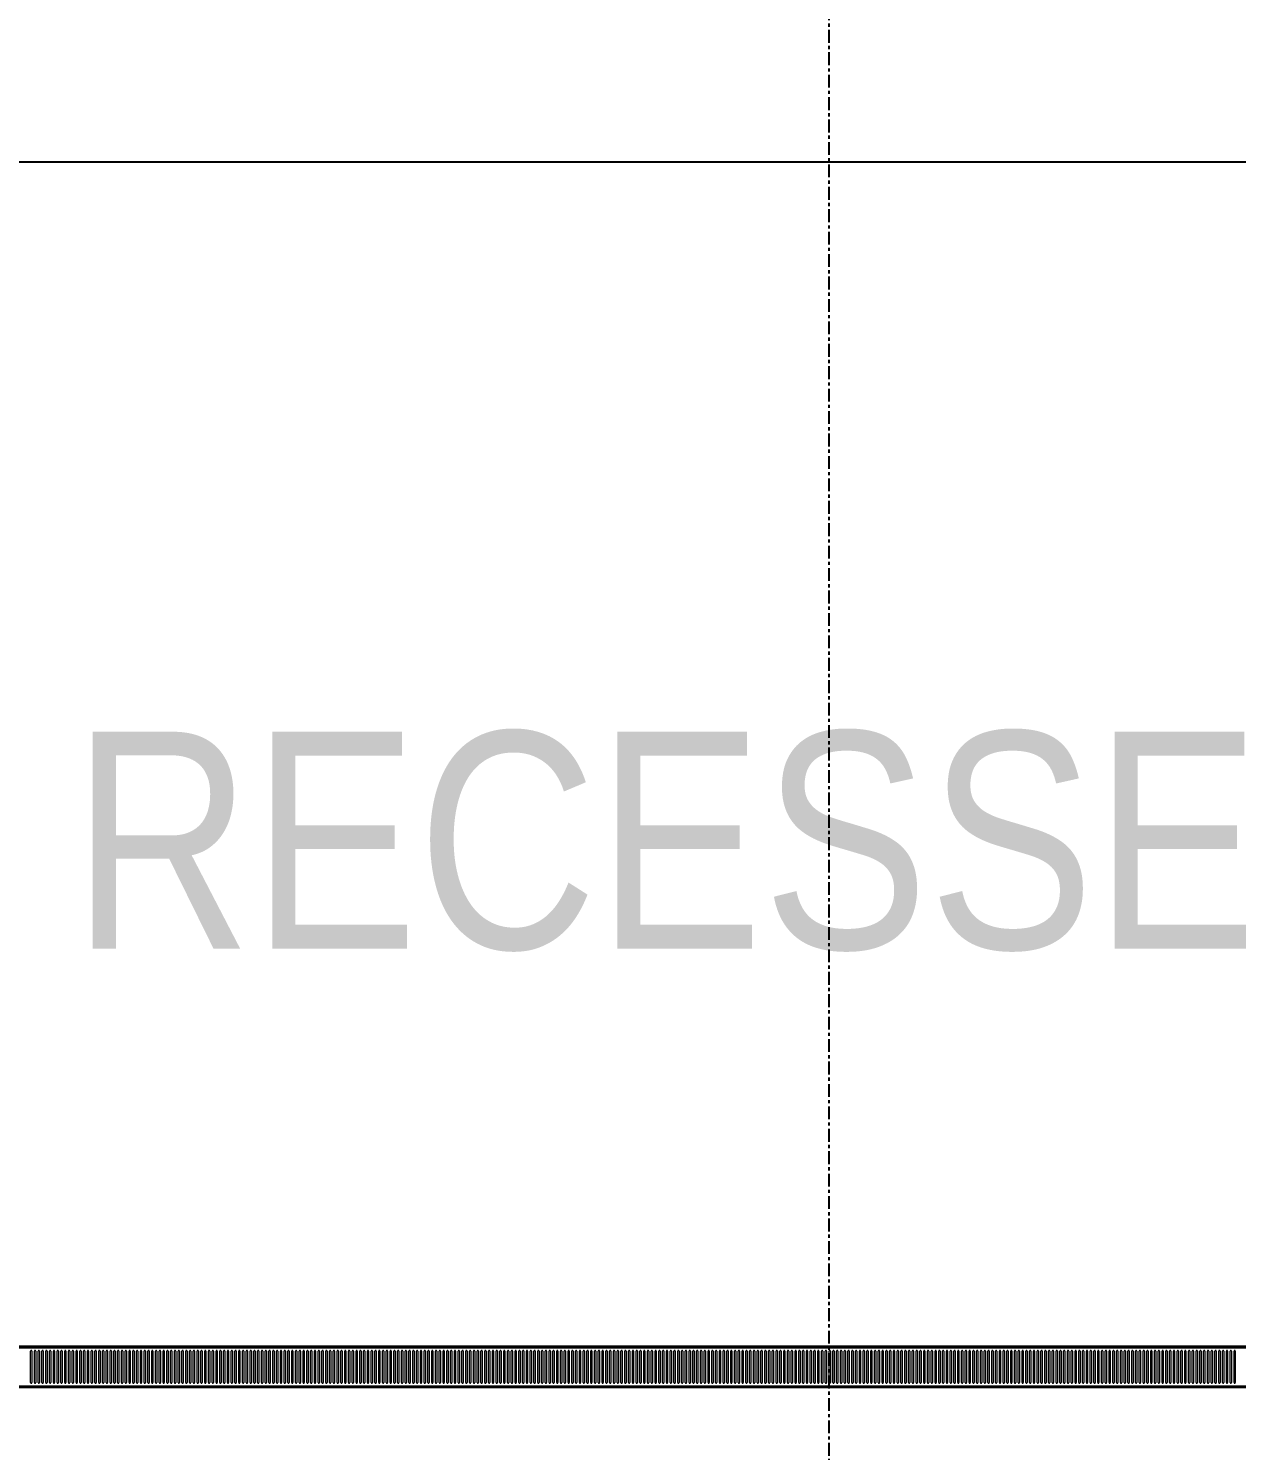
# Model space of a CAD drawing. Header units: millimetres. Extents: x -677815 to 406757, y -145898 to 39000.
# Drawn here: x 14600 to 24179, y 4283 to 15557 of the extents above; entities that cross this region are included whole.
import ezdxf

# ---------------------------------------------------------------- set-up
doc = ezdxf.new("R2010")
doc.units = ezdxf.units.MM
doc.header["$LTSCALE"] = 8
doc.linetypes.add('Xref building Toll$0$Grid Line', pattern=[22.225, 12.7, -3.175, 3.175, -3.175])
for name, color, linetype, lineweight in [('Xref building Toll$0$A-FLOR', 8, 'Continuous', 25), ('Xref building Toll$0$A-GENM', 8, 'Continuous', 9), ('Xref building Toll$0$G-ANNO-TEXT', 8, 'Continuous', 35)]:
    doc.layers.add(name, color=color, linetype=linetype, lineweight=lineweight)
doc.layers.add('Xref building Toll$0$S-GRID', color=8, linetype='Continuous')
doc.styles.add('Xref building Toll$0$Arial Narrow', font='ARIALN.TTF', dxfattribs={"height": 491.641337})

# ---------------------------------------------------------------- blocks, each defined once
blk = doc.blocks.new('Xref building Toll$0$Toll Grids')
at = {"layer": 'Xref building Toll$0$S-GRID', "linetype": 'Xref building Toll$0$Grid Line'}
blk.add_line((20948, -125373.3), (20948, 36031.5), dxfattribs=at)
blk = doc.blocks.new('Xref building Toll$0$Trench_Drain_5744 - 300mm Wide-1264381-MASTER GROUND FLOOR')
at = {"layer": 'Xref building Toll$0$A-GENM'}
for p, q in [((-26929, 163), (26929, 163)), ((-26929, 150), (26929, 150)), ((-12487, -125), (-12487, 125)), ((-12477, 125), (-12477, -125)), ((-12457, -125), (-12457, 125)), ((-12447, 125), (-12447, -125)), ((-12427, -125), (-12427, 125)), ((-12417, 125), (-12417, -125)), ((-12397, -125), (-12397, 125)), ((-12387, 125), (-12387, -125)), ((-12367, -125), (-12367, 125)), ((-12357, 125), (-12357, -125)), ((-12337, -125), (-12337, 125)), ((-12327, 125), (-12327, -125)), ((-12307, -125), (-12307, 125)), ((-12297, 125), (-12297, -125)), ((-12277, -125), (-12277, 125)), ((-12267, 125), (-12267, -125)), ((-12247, -125), (-12247, 125)), ((-12237, 125), (-12237, -125)), ((-12217, -125), (-12217, 125)), ((-12207, 125), (-12207, -125)), ((-12187, -125), (-12187, 125)), ((-12177, 125), (-12177, -125)), ((-12157, -125), (-12157, 125)), ((-12147, 125), (-12147, -125)), ((-12127, -125), (-12127, 125)), ((-12117, 125), (-12117, -125)), ((-12097, -125), (-12097, 125)), ((-12087, 125), (-12087, -125)), ((-12067, -125), (-12067, 125)), ((-12057, 125), (-12057, -125)), ((-12037, -125), (-12037, 125)), ((-12027, 125), (-12027, -125)), ((-12007, -125), (-12007, 125)), ((-11997, 125), (-11997, -125)), ((-11977, -125), (-11977, 125)), ((-11967, 125), (-11967, -125)), ((-11947, -125), (-11947, 125)), ((-11937, 125), (-11937, -125)), ((-11917, -125), (-11917, 125)), ((-11907, 125), (-11907, -125)), ((-11887, -125), (-11887, 125)), ((-11877, 125), (-11877, -125)), ((-11857, -125), (-11857, 125)), ((-11847, 125), (-11847, -125)), ((-11827, -125), (-11827, 125)), ((-11817, 125), (-11817, -125)), ((-11797, -125), (-11797, 125)), ((-11787, 125), (-11787, -125)), ((-11767, -125), (-11767, 125)), ((-11757, 125), (-11757, -125)), ((-11737, -125), (-11737, 125)), ((-11727, 125), (-11727, -125)), ((-11707, -125), (-11707, 125)), ((-11697, 125), (-11697, -125)), ((-11677, -125), (-11677, 125)), ((-11667, 125), (-11667, -125)), ((-11647, -125), (-11647, 125)), ((-11637, 125), (-11637, -125)), ((-11617, -125), (-11617, 125)), ((-11607, 125), (-11607, -125)), ((-11587, -125), (-11587, 125)), ((-11577, 125), (-11577, -125)), ((-11557, -125), (-11557, 125)), ((-11547, 125), (-11547, -125)), ((-11527, -125), (-11527, 125)), ((-11517, 125), (-11517, -125)), ((-11497, -125), (-11497, 125)), ((-11487, 125), (-11487, -125)), ((-11467, -125), (-11467, 125)), ((-11457, 125), (-11457, -125)), ((-11437, -125), (-11437, 125)), ((-11427, 125), (-11427, -125)), ((-11407, -125), (-11407, 125)), ((-11397, 125), (-11397, -125)), ((-11377, -125), (-11377, 125)), ((-11367, 125), (-11367, -125)), ((-11347, -125), (-11347, 125)), ((-11337, 125), (-11337, -125)), ((-11317, -125), (-11317, 125)), ((-11307, 125), (-11307, -125)), ((-11287, -125), (-11287, 125)), ((-11277, 125), (-11277, -125)), ((-11257, -125), (-11257, 125)), ((-11247, 125), (-11247, -125)), ((-11227, -125), (-11227, 125)), ((-11217, 125), (-11217, -125)), ((-11197, -125), (-11197, 125)), ((-11187, 125), (-11187, -125)), ((-11167, -125), (-11167, 125)), ((-11157, 125), (-11157, -125)), ((-11137, -125), (-11137, 125)), ((-11127, 125), (-11127, -125)), ((-11107, -125), (-11107, 125)), ((-11097, 125), (-11097, -125)), ((-11077, -125), (-11077, 125)), ((-11067, 125), (-11067, -125)), ((-11047, -125), (-11047, 125)), ((-11037, 125), (-11037, -125)), ((-11017, -125), (-11017, 125)), ((-11007, 125), (-11007, -125)), ((-10987, -125), (-10987, 125)), ((-10977, 125), (-10977, -125)), ((-10957, -125), (-10957, 125)), ((-10947, 125), (-10947, -125)), ((-10927, -125), (-10927, 125)), ((-10917, 125), (-10917, -125)), ((-10897, -125), (-10897, 125)), ((-10887, 125), (-10887, -125)), ((-10867, -125), (-10867, 125)), ((-10857, 125), (-10857, -125)), ((-10837, -125), (-10837, 125)), ((-10827, 125), (-10827, -125)), ((-10807, -125), (-10807, 125)), ((-10797, 125), (-10797, -125)), ((-10777, -125), (-10777, 125)), ((-10767, 125), (-10767, -125)), ((-10747, -125), (-10747, 125)), ((-10737, 125), (-10737, -125)), ((-10717, -125), (-10717, 125)), ((-10707, 125), (-10707, -125)), ((-10687, -125), (-10687, 125)), ((-10677, 125), (-10677, -125)), ((-10657, -125), (-10657, 125)), ((-10647, 125), (-10647, -125)), ((-10627, -125), (-10627, 125)), ((-10617, 125), (-10617, -125)), ((-10597, -125), (-10597, 125)), ((-10587, 125), (-10587, -125)), ((-10567, -125), (-10567, 125)), ((-10557, 125), (-10557, -125)), ((-10537, -125), (-10537, 125)), ((-10527, 125), (-10527, -125)), ((-10507, -125), (-10507, 125)), ((-10497, 125), (-10497, -125)), ((-10477, -125), (-10477, 125)), ((-10467, 125), (-10467, -125)), ((-10447, -125), (-10447, 125)), ((-10437, 125), (-10437, -125)), ((-10417, -125), (-10417, 125)), ((-10407, 125), (-10407, -125)), ((-10387, -125), (-10387, 125)), ((-10377, 125), (-10377, -125)), ((-10357, -125), (-10357, 125)), ((-10347, 125), (-10347, -125)), ((-10327, -125), (-10327, 125)), ((-10317, 125), (-10317, -125)), ((-10297, -125), (-10297, 125)), ((-10287, 125), (-10287, -125)), ((-10267, -125), (-10267, 125)), ((-10257, 125), (-10257, -125)), ((-10237, -125), (-10237, 125)), ((-10227, 125), (-10227, -125)), ((-10207, -125), (-10207, 125)), ((-10197, 125), (-10197, -125)), ((-10177, -125), (-10177, 125)), ((-10167, 125), (-10167, -125)), ((-10147, -125), (-10147, 125)), ((-10137, 125), (-10137, -125)), ((-10117, -125), (-10117, 125)), ((-10107, 125), (-10107, -125)), ((-10087, -125), (-10087, 125)), ((-10077, 125), (-10077, -125)), ((-10057, -125), (-10057, 125)), ((-10047, 125), (-10047, -125)), ((-10027, -125), (-10027, 125)), ((-10017, 125), (-10017, -125)), ((-9997, -125), (-9997, 125)), ((-9987, 125), (-9987, -125)), ((-9967, -125), (-9967, 125)), ((-9957, 125), (-9957, -125)), ((-9937, -125), (-9937, 125)), ((-9927, 125), (-9927, -125)), ((-9907, -125), (-9907, 125)), ((-9897, 125), (-9897, -125)), ((-9877, -125), (-9877, 125)), ((-9867, 125), (-9867, -125)), ((-9847, -125), (-9847, 125)), ((-9837, 125), (-9837, -125)), ((-9817, -125), (-9817, 125)), ((-9807, 125), (-9807, -125)), ((-9787, -125), (-9787, 125)), ((-9777, 125), (-9777, -125)), ((-9757, -125), (-9757, 125)), ((-9747, 125), (-9747, -125)), ((-9727, -125), (-9727, 125)), ((-9717, 125), (-9717, -125)), ((-9697, -125), (-9697, 125)), ((-9687, 125), (-9687, -125)), ((-9667, -125), (-9667, 125)), ((-9657, 125), (-9657, -125)), ((-9637, -125), (-9637, 125)), ((-9627, 125), (-9627, -125)), ((-9607, -125), (-9607, 125)), ((-9597, 125), (-9597, -125)), ((-9577, -125), (-9577, 125)), ((-9567, 125), (-9567, -125)), ((-9547, -125), (-9547, 125)), ((-9537, 125), (-9537, -125)), ((-9517, -125), (-9517, 125)), ((-9507, 125), (-9507, -125)), ((-9487, -125), (-9487, 125)), ((-9477, 125), (-9477, -125)), ((-9457, -125), (-9457, 125)), ((-9447, 125), (-9447, -125)), ((-9427, -125), (-9427, 125)), ((-9417, 125), (-9417, -125)), ((-9397, -125), (-9397, 125)), ((-9387, 125), (-9387, -125)), ((-9367, -125), (-9367, 125)), ((-9357, 125), (-9357, -125)), ((-9337, -125), (-9337, 125)), ((-9327, 125), (-9327, -125)), ((-9307, -125), (-9307, 125)), ((-9297, 125), (-9297, -125)), ((-9277, -125), (-9277, 125)), ((-9267, 125), (-9267, -125)), ((-9247, -125), (-9247, 125)), ((-9237, 125), (-9237, -125)), ((-9217, -125), (-9217, 125)), ((-9207, 125), (-9207, -125)), ((-9187, -125), (-9187, 125)), ((-9177, 125), (-9177, -125)), ((-9157, -125), (-9157, 125)), ((-9147, 125), (-9147, -125)), ((-9127, -125), (-9127, 125)), ((-9117, 125), (-9117, -125)), ((-9097, -125), (-9097, 125)), ((-9087, 125), (-9087, -125)), ((-9067, -125), (-9067, 125)), ((-9057, 125), (-9057, -125)), ((-9037, -125), (-9037, 125)), ((-9027, 125), (-9027, -125)), ((-9007, -125), (-9007, 125)), ((-8997, 125), (-8997, -125)), ((-8976, -125), (-8976, 125)), ((-8966, 125), (-8966, -125)), ((-8946, -125), (-8946, 125)), ((-8936, 125), (-8936, -125)), ((-8916, -125), (-8916, 125)), ((-8906, 125), (-8906, -125)), ((-8886, -125), (-8886, 125)), ((-8876, 125), (-8876, -125)), ((-8856, -125), (-8856, 125)), ((-8846, 125), (-8846, -125)), ((-8826, -125), (-8826, 125)), ((-8816, 125), (-8816, -125)), ((-8796, -125), (-8796, 125)), ((-8786, 125), (-8786, -125)), ((-8766, -125), (-8766, 125)), ((-8756, 125), (-8756, -125)), ((-8736, -125), (-8736, 125)), ((-8726, 125), (-8726, -125)), ((-8706, -125), (-8706, 125)), ((-8696, 125), (-8696, -125)), ((-8676, -125), (-8676, 125)), ((-8666, 125), (-8666, -125)), ((-8646, -125), (-8646, 125)), ((-8636, 125), (-8636, -125)), ((-8616, -125), (-8616, 125)), ((-8606, 125), (-8606, -125)), ((-8586, -125), (-8586, 125)), ((-8576, 125), (-8576, -125)), ((-8556, -125), (-8556, 125)), ((-8546, 125), (-8546, -125)), ((-8526, -125), (-8526, 125)), ((-8516, 125), (-8516, -125)), ((-8496, -125), (-8496, 125)), ((-8486, 125), (-8486, -125)), ((-8466, -125), (-8466, 125)), ((-8456, 125), (-8456, -125)), ((-8436, -125), (-8436, 125)), ((-8426, 125), (-8426, -125)), ((-8406, -125), (-8406, 125)), ((-8396, 125), (-8396, -125)), ((-8376, -125), (-8376, 125)), ((-8366, 125), (-8366, -125)), ((-8346, -125), (-8346, 125)), ((-8336, 125), (-8336, -125)), ((-8316, -125), (-8316, 125)), ((-8306, 125), (-8306, -125)), ((-8286, -125), (-8286, 125)), ((-8276, 125), (-8276, -125)), ((-8256, -125), (-8256, 125)), ((-8246, 125), (-8246, -125)), ((-8226, -125), (-8226, 125)), ((-8216, 125), (-8216, -125)), ((-8196, -125), (-8196, 125)), ((-8186, 125), (-8186, -125)), ((-8166, -125), (-8166, 125)), ((-8156, 125), (-8156, -125)), ((-8136, -125), (-8136, 125)), ((-8126, 125), (-8126, -125)), ((-8106, -125), (-8106, 125)), ((-8096, 125), (-8096, -125)), ((-8076, -125), (-8076, 125)), ((-8066, 125), (-8066, -125)), ((-8046, -125), (-8046, 125)), ((-8036, 125), (-8036, -125)), ((-8016, -125), (-8016, 125)), ((-8006, 125), (-8006, -125)), ((-7986, -125), (-7986, 125)), ((-7976, 125), (-7976, -125)), ((-7956, -125), (-7956, 125)), ((-7946, 125), (-7946, -125)), ((-7926, -125), (-7926, 125)), ((-7916, 125), (-7916, -125)), ((-7896, -125), (-7896, 125)), ((-7886, 125), (-7886, -125)), ((-7866, -125), (-7866, 125)), ((-7856, 125), (-7856, -125)), ((-7836, -125), (-7836, 125)), ((-7826, 125), (-7826, -125)), ((-7806, -125), (-7806, 125)), ((-7796, 125), (-7796, -125)), ((-7776, -125), (-7776, 125)), ((-7766, 125), (-7766, -125)), ((-7746, -125), (-7746, 125)), ((-7736, 125), (-7736, -125)), ((-7716, -125), (-7716, 125)), ((-7706, 125), (-7706, -125)), ((-7686, -125), (-7686, 125)), ((-7676, 125), (-7676, -125)), ((-7656, -125), (-7656, 125)), ((-7646, 125), (-7646, -125)), ((-7626, -125), (-7626, 125)), ((-7616, 125), (-7616, -125)), ((-7596, -125), (-7596, 125)), ((-7586, 125), (-7586, -125)), ((-7566, -125), (-7566, 125)), ((-7556, 125), (-7556, -125)), ((-7536, -125), (-7536, 125)), ((-7526, 125), (-7526, -125)), ((-7506, -125), (-7506, 125)), ((-7496, 125), (-7496, -125)), ((-7476, -125), (-7476, 125)), ((-7466, 125), (-7466, -125)), ((-7446, -125), (-7446, 125)), ((-7436, 125), (-7436, -125)), ((-7416, -125), (-7416, 125)), ((-7406, 125), (-7406, -125)), ((-7386, -125), (-7386, 125)), ((-7376, 125), (-7376, -125)), ((-7356, -125), (-7356, 125)), ((-7346, 125), (-7346, -125)), ((-7326, -125), (-7326, 125)), ((-7316, 125), (-7316, -125)), ((-7296, -125), (-7296, 125)), ((-7286, 125), (-7286, -125)), ((-7266, -125), (-7266, 125)), ((-7256, 125), (-7256, -125)), ((-7236, -125), (-7236, 125)), ((-7226, 125), (-7226, -125)), ((-7206, -125), (-7206, 125)), ((-7196, 125), (-7196, -125)), ((-7176, -125), (-7176, 125)), ((-7166, 125), (-7166, -125)), ((-7146, -125), (-7146, 125)), ((-7136, 125), (-7136, -125)), ((-7116, -125), (-7116, 125)), ((-7106, 125), (-7106, -125)), ((-7086, -125), (-7086, 125)), ((-7076, 125), (-7076, -125)), ((-7056, -125), (-7056, 125)), ((-7046, 125), (-7046, -125)), ((-7026, -125), (-7026, 125)), ((-7016, 125), (-7016, -125)), ((-6996, -125), (-6996, 125)), ((-6986, 125), (-6986, -125)), ((-6966, -125), (-6966, 125)), ((-6956, 125), (-6956, -125)), ((-6936, -125), (-6936, 125)), ((-6926, 125), (-6926, -125)), ((-6906, -125), (-6906, 125)), ((-6896, 125), (-6896, -125)), ((-6876, -125), (-6876, 125)), ((-6866, 125), (-6866, -125)), ((-6846, -125), (-6846, 125)), ((-6836, 125), (-6836, -125)), ((-6816, -125), (-6816, 125)), ((-6806, 125), (-6806, -125)), ((-6786, -125), (-6786, 125)), ((-6776, 125), (-6776, -125)), ((-6756, -125), (-6756, 125)), ((-6746, 125), (-6746, -125)), ((-6726, -125), (-6726, 125)), ((-6716, 125), (-6716, -125)), ((-6696, -125), (-6696, 125)), ((-6686, 125), (-6686, -125)), ((-6666, -125), (-6666, 125)), ((-6656, 125), (-6656, -125)), ((-6636, -125), (-6636, 125)), ((-6626, 125), (-6626, -125)), ((-6606, -125), (-6606, 125)), ((-6596, 125), (-6596, -125)), ((-6576, -125), (-6576, 125)), ((-6566, 125), (-6566, -125)), ((-6546, -125), (-6546, 125)), ((-6536, 125), (-6536, -125)), ((-6516, -125), (-6516, 125)), ((-6506, 125), (-6506, -125)), ((-6486, -125), (-6486, 125)), ((-6476, 125), (-6476, -125)), ((-6456, -125), (-6456, 125)), ((-6446, 125), (-6446, -125)), ((-6426, -125), (-6426, 125)), ((-6416, 125), (-6416, -125)), ((-6396, -125), (-6396, 125)), ((-6386, 125), (-6386, -125)), ((-6366, -125), (-6366, 125)), ((-6356, 125), (-6356, -125)), ((-6336, -125), (-6336, 125)), ((-6326, 125), (-6326, -125)), ((-6306, -125), (-6306, 125)), ((-6296, 125), (-6296, -125)), ((-6276, -125), (-6276, 125)), ((-6266, 125), (-6266, -125)), ((-6246, -125), (-6246, 125)), ((-6236, 125), (-6236, -125)), ((-6216, -125), (-6216, 125)), ((-6206, 125), (-6206, -125)), ((-6186, -125), (-6186, 125)), ((-6176, 125), (-6176, -125)), ((-6156, -125), (-6156, 125)), ((-6146, 125), (-6146, -125)), ((-6126, -125), (-6126, 125)), ((-6116, 125), (-6116, -125)), ((-6096, -125), (-6096, 125)), ((-6086, 125), (-6086, -125)), ((-6066, -125), (-6066, 125)), ((-6056, 125), (-6056, -125)), ((-6036, -125), (-6036, 125)), ((-6026, 125), (-6026, -125)), ((-6006, -125), (-6006, 125)), ((-5996, 125), (-5996, -125)), ((-5976, -125), (-5976, 125)), ((-5966, 125), (-5966, -125)), ((-5946, -125), (-5946, 125)), ((-5936, 125), (-5936, -125)), ((-5916, -125), (-5916, 125)), ((-5906, 125), (-5906, -125)), ((-5886, -125), (-5886, 125)), ((-5876, 125), (-5876, -125)), ((-5856, -125), (-5856, 125)), ((-5846, 125), (-5846, -125)), ((-5826, -125), (-5826, 125)), ((-5816, 125), (-5816, -125)), ((-5796, -125), (-5796, 125)), ((-5786, 125), (-5786, -125)), ((-5766, -125), (-5766, 125)), ((-5756, 125), (-5756, -125)), ((-5736, -125), (-5736, 125)), ((-5726, 125), (-5726, -125)), ((-5706, -125), (-5706, 125)), ((-5696, 125), (-5696, -125)), ((-5676, -125), (-5676, 125)), ((-5666, 125), (-5666, -125)), ((-5646, -125), (-5646, 125)), ((-5636, 125), (-5636, -125)), ((-5616, -125), (-5616, 125)), ((-5606, 125), (-5606, -125)), ((-5586, -125), (-5586, 125)), ((-5576, 125), (-5576, -125)), ((-5556, -125), (-5556, 125)), ((-5546, 125), (-5546, -125)), ((-5526, -125), (-5526, 125)), ((-5516, 125), (-5516, -125)), ((-5496, -125), (-5496, 125)), ((-5486, 125), (-5486, -125)), ((-5466, -125), (-5466, 125)), ((-5456, 125), (-5456, -125)), ((-5436, -125), (-5436, 125)), ((-5426, 125), (-5426, -125)), ((-5406, -125), (-5406, 125)), ((-5396, 125), (-5396, -125)), ((-5376, -125), (-5376, 125)), ((-5366, 125), (-5366, -125)), ((-5346, -125), (-5346, 125)), ((-5336, 125), (-5336, -125)), ((-5316, -125), (-5316, 125)), ((-5306, 125), (-5306, -125)), ((-5286, -125), (-5286, 125)), ((-5276, 125), (-5276, -125)), ((-5256, -125), (-5256, 125)), ((-5246, 125), (-5246, -125)), ((-5226, -125), (-5226, 125)), ((-5216, 125), (-5216, -125)), ((-5196, -125), (-5196, 125)), ((-5186, 125), (-5186, -125)), ((-5166, -125), (-5166, 125)), ((-5156, 125), (-5156, -125)), ((-5136, -125), (-5136, 125)), ((-5126, 125), (-5126, -125)), ((-5106, -125), (-5106, 125)), ((-5096, 125), (-5096, -125)), ((-5076, -125), (-5076, 125)), ((-5066, 125), (-5066, -125)), ((-5046, -125), (-5046, 125)), ((-5036, 125), (-5036, -125)), ((-5016, -125), (-5016, 125)), ((-5006, 125), (-5006, -125)), ((-4986, -125), (-4986, 125)), ((-4976, 125), (-4976, -125)), ((-4956, -125), (-4956, 125)), ((-4946, 125), (-4946, -125)), ((-4926, -125), (-4926, 125)), ((-4916, 125), (-4916, -125)), ((-4896, -125), (-4896, 125)), ((-4886, 125), (-4886, -125)), ((-4866, -125), (-4866, 125)), ((-4856, 125), (-4856, -125)), ((-4836, -125), (-4836, 125)), ((-4826, 125), (-4826, -125)), ((-4806, -125), (-4806, 125)), ((-4796, 125), (-4796, -125)), ((-4776, -125), (-4776, 125)), ((-4766, 125), (-4766, -125)), ((-4746, -125), (-4746, 125)), ((-4736, 125), (-4736, -125)), ((-4716, -125), (-4716, 125)), ((-4706, 125), (-4706, -125)), ((-4686, -125), (-4686, 125)), ((-4676, 125), (-4676, -125)), ((-4656, -125), (-4656, 125)), ((-4646, 125), (-4646, -125)), ((-4626, -125), (-4626, 125)), ((-4616, 125), (-4616, -125)), ((-4596, -125), (-4596, 125)), ((-4586, 125), (-4586, -125)), ((-4566, -125), (-4566, 125)), ((-4556, 125), (-4556, -125)), ((-4536, -125), (-4536, 125)), ((-4526, 125), (-4526, -125)), ((-4506, -125), (-4506, 125)), ((-4496, 125), (-4496, -125)), ((-4476, -125), (-4476, 125)), ((-4466, 125), (-4466, -125)), ((-4446, -125), (-4446, 125)), ((-4436, 125), (-4436, -125)), ((-4416, -125), (-4416, 125)), ((-4406, 125), (-4406, -125)), ((-4386, -125), (-4386, 125)), ((-4376, 125), (-4376, -125)), ((-4356, -125), (-4356, 125)), ((-4346, 125), (-4346, -125)), ((-4326, -125), (-4326, 125)), ((-4316, 125), (-4316, -125)), ((-4296, -125), (-4296, 125)), ((-4286, 125), (-4286, -125)), ((-4266, -125), (-4266, 125)), ((-4256, 125), (-4256, -125)), ((-4236, -125), (-4236, 125)), ((-4226, 125), (-4226, -125)), ((-4206, -125), (-4206, 125)), ((-4196, 125), (-4196, -125)), ((-4176, -125), (-4176, 125)), ((-4166, 125), (-4166, -125)), ((-4146, -125), (-4146, 125)), ((-4136, 125), (-4136, -125)), ((-4116, -125), (-4116, 125)), ((-4106, 125), (-4106, -125)), ((-4086, -125), (-4086, 125)), ((-4076, 125), (-4076, -125)), ((-4056, -125), (-4056, 125)), ((-4046, 125), (-4046, -125)), ((-4026, -125), (-4026, 125)), ((-4016, 125), (-4016, -125)), ((-3996, -125), (-3996, 125)), ((-3986, 125), (-3986, -125)), ((-3966, -125), (-3966, 125)), ((-3956, 125), (-3956, -125)), ((-3936, -125), (-3936, 125)), ((-3926, 125), (-3926, -125)), ((-3906, -125), (-3906, 125)), ((-3896, 125), (-3896, -125)), ((-3876, -125), (-3876, 125)), ((-3866, 125), (-3866, -125)), ((-3846, -125), (-3846, 125)), ((-3836, 125), (-3836, -125)), ((-3816, -125), (-3816, 125)), ((-3806, 125), (-3806, -125)), ((-3786, -125), (-3786, 125)), ((-3776, 125), (-3776, -125)), ((-3756, -125), (-3756, 125)), ((-3746, 125), (-3746, -125)), ((-3726, -125), (-3726, 125)), ((-3716, 125), (-3716, -125)), ((-3696, -125), (-3696, 125)), ((-3686, 125), (-3686, -125)), ((-3666, -125), (-3666, 125)), ((-3656, 125), (-3656, -125)), ((-3636, -125), (-3636, 125)), ((-3626, 125), (-3626, -125)), ((-3606, -125), (-3606, 125)), ((-3596, 125), (-3596, -125)), ((-3576, -125), (-3576, 125)), ((-3566, 125), (-3566, -125)), ((-3546, -125), (-3546, 125)), ((-3536, 125), (-3536, -125)), ((-3516, -125), (-3516, 125)), ((-3506, 125), (-3506, -125)), ((-3486, -125), (-3486, 125)), ((-3476, 125), (-3476, -125)), ((-3456, -125), (-3456, 125)), ((-3446, 125), (-3446, -125)), ((-3426, -125), (-3426, 125)), ((-3416, 125), (-3416, -125)), ((-3396, -125), (-3396, 125)), ((-3386, 125), (-3386, -125)), ((-3366, -125), (-3366, 125)), ((-3356, 125), (-3356, -125)), ((-3336, -125), (-3336, 125)), ((-3326, 125), (-3326, -125)), ((-3306, -125), (-3306, 125)), ((-3296, 125), (-3296, -125)), ((-3276, -125), (-3276, 125)), ((-3266, 125), (-3266, -125)), ((-3246, -125), (-3246, 125)), ((-3236, 125), (-3236, -125)), ((-3216, -125), (-3216, 125)), ((-3206, 125), (-3206, -125)), ((-3186, -125), (-3186, 125)), ((-3176, 125), (-3176, -125)), ((-3156, -125), (-3156, 125)), ((-3146, 125), (-3146, -125)), ((-3126, -125), (-3126, 125)), ((-3116, 125), (-3116, -125)), ((-3096, -125), (-3096, 125)), ((-3086, 125), (-3086, -125)), ((-3066, -125), (-3066, 125)), ((-3056, 125), (-3056, -125)), ((-3036, -125), (-3036, 125)), ((-3026, 125), (-3026, -125)), ((-3006, -125), (-3006, 125)), ((-2996, 125), (-2996, -125)), ((-2975, -125), (-2975, 125)), ((-2965, 125), (-2965, -125)), ((-2945, -125), (-2945, 125)), ((-2935, 125), (-2935, -125)), ((-26929, -150), (26929, -150)), ((-26929, -163), (26929, -163))]:
    blk.add_line(p, q, dxfattribs=at)
for centre, start, end in [((-12482, 125), 0, 180), ((-12452, 125), 0, 180), ((-12422, 125), 0, 180), ((-12392, 125), 0, 180), ((-12362, 125), 0, 180), ((-12332, 125), 0, 180), ((-12302, 125), 0, 180), ((-12272, 125), 0, 180), ((-12242, 125), 0, 180), ((-12212, 125), 0, 180), ((-12182, 125), 0, 180), ((-12152, 125), 0, 180), ((-12122, 125), 0, 180), ((-12092, 125), 0, 180), ((-12062, 125), 0, 180), ((-12032, 125), 0, 180), ((-12002, 125), 0, 180), ((-11972, 125), 0, 180), ((-11942, 125), 0, 180), ((-11912, 125), 0, 180), ((-11882, 125), 0, 180), ((-11852, 125), 0, 180), ((-11822, 125), 0, 180), ((-11792, 125), 0, 180), ((-11762, 125), 0, 180), ((-11732, 125), 0, 180), ((-11702, 125), 0, 180), ((-11672, 125), 0, 180), ((-11642, 125), 0, 180), ((-11612, 125), 0, 180), ((-11582, 125), 0, 180), ((-11552, 125), 0, 180), ((-11522, 125), 0, 180), ((-11492, 125), 0, 180), ((-11462, 125), 0, 180), ((-11432, 125), 0, 180), ((-11402, 125), 0, 180), ((-11372, 125), 0, 180), ((-11342, 125), 0, 180), ((-11312, 125), 0, 180), ((-11282, 125), 0, 180), ((-11252, 125), 0, 180), ((-11222, 125), 0, 180), ((-11192, 125), 0, 180), ((-11162, 125), 0, 180), ((-11132, 125), 0, 180), ((-11102, 125), 0, 180), ((-11072, 125), 0, 180), ((-11042, 125), 0, 180), ((-11012, 125), 0, 180), ((-10982, 125), 0, 180), ((-10952, 125), 0, 180), ((-10922, 125), 0, 180), ((-10892, 125), 0, 180), ((-10862, 125), 0, 180), ((-10832, 125), 0, 180), ((-10802, 125), 0, 180), ((-10772, 125), 0, 180), ((-10742, 125), 0, 180), ((-10712, 125), 0, 180), ((-10682, 125), 0, 180), ((-10652, 125), 0, 180), ((-10622, 125), 0, 180), ((-10592, 125), 0, 180), ((-10562, 125), 0, 180), ((-10532, 125), 0, 180), ((-10502, 125), 0, 180), ((-10472, 125), 0, 180), ((-10442, 125), 0, 180), ((-10412, 125), 0, 180), ((-10382, 125), 0, 180), ((-10352, 125), 0, 180), ((-10322, 125), 0, 180), ((-10292, 125), 0, 180), ((-10262, 125), 0, 180), ((-10232, 125), 0, 180), ((-10202, 125), 0, 180), ((-10172, 125), 0, 180), ((-10142, 125), 0, 180), ((-10112, 125), 0, 180), ((-10082, 125), 0, 180), ((-10052, 125), 0, 180), ((-10022, 125), 0, 180), ((-9992, 125), 0, 180), ((-9962, 125), 0, 180), ((-9932, 125), 0, 180), ((-9902, 125), 0, 180), ((-9872, 125), 0, 180), ((-9842, 125), 0, 180), ((-9812, 125), 0, 180), ((-9782, 125), 0, 180), ((-9752, 125), 0, 180), ((-9722, 125), 0, 180), ((-9692, 125), 360, 180), ((-9662, 125), 0, 180), ((-9632, 125), 0, 180), ((-9602, 125), 0, 180), ((-9572, 125), 0, 180), ((-9542, 125), 0, 180), ((-9512, 125), 0, 180), ((-9482, 125), 0, 180), ((-9452, 125), 0, 180), ((-9422, 125), 0, 180), ((-9392, 125), 0, 180), ((-9362, 125), 0, 180), ((-9332, 125), 360, 180), ((-9302, 125), 0, 180), ((-9272, 125), 0, 180), ((-9242, 125), 0, 180), ((-9212, 125), 0, 180), ((-9182, 125), 0, 180), ((-9152, 125), 0, 180), ((-9122, 125), 0, 180), ((-9092, 125), 0, 180), ((-9062, 125), 0, 180), ((-9032, 125), 0, 180), ((-9002, 125), 0, 180), ((-8971, 125), 0, 180), ((-8941, 125), 0, 180), ((-8911, 125), 360, 180), ((-8881, 125), 0, 180), ((-8851, 125), 0, 180), ((-8821, 125), 0, 180), ((-8791, 125), 0, 180), ((-8761, 125), 0, 180), ((-8731, 125), 0, 180), ((-8701, 125), 0, 180), ((-8671, 125), 0, 180), ((-8641, 125), 0, 180), ((-8611, 125), 0, 180), ((-8581, 125), 0, 180), ((-8551, 125), 0, 180), ((-8521, 125), 0, 180), ((-8491, 125), 0, 180), ((-8461, 125), 0, 180), ((-8431, 125), 0, 180), ((-8401, 125), 0, 180), ((-8371, 125), 0, 180), ((-8341, 125), 0, 180), ((-8311, 125), 0, 180), ((-8281, 125), 0, 180), ((-8251, 125), 0, 180), ((-8221, 125), 0, 180), ((-8191, 125), 360, 180), ((-8161, 125), 0, 180), ((-8131, 125), 0, 180), ((-8101, 125), 0, 180), ((-8071, 125), 0, 180), ((-8041, 125), 0, 180), ((-8011, 125), 0, 180), ((-7981, 125), 0, 180), ((-7951, 125), 0, 180), ((-7921, 125), 0, 180), ((-7891, 125), 0, 180), ((-7861, 125), 0, 180), ((-7831, 125), 0, 180), ((-7801, 125), 0, 180), ((-7771, 125), 0, 180), ((-7741, 125), 0, 180), ((-7711, 125), 0, 180), ((-7681, 125), 0, 180), ((-7651, 125), 0, 180), ((-7621, 125), 0, 180), ((-7591, 125), 0, 180), ((-7561, 125), 0, 180), ((-7531, 125), 0, 180), ((-7501, 125), 0, 180), ((-7471, 125), 0, 180), ((-7441, 125), 0, 180), ((-7411, 125), 0, 180), ((-7381, 125), 0, 180), ((-7351, 125), 0, 180), ((-7321, 125), 0, 180), ((-7291, 125), 0, 180), ((-7261, 125), 0, 180), ((-7231, 125), 0, 180), ((-7201, 125), 0, 180), ((-7171, 125), 0, 180), ((-7141, 125), 0, 180), ((-7111, 125), 0, 180), ((-7081, 125), 0, 180), ((-7051, 125), 0, 180), ((-7021, 125), 0, 180), ((-6991, 125), 0, 180), ((-6961, 125), 0, 180), ((-6931, 125), 0, 180), ((-6901, 125), 0, 180), ((-6871, 125), 0, 180), ((-6841, 125), 0, 180), ((-6811, 125), 0, 180), ((-6781, 125), 0, 180), ((-6751, 125), 0, 180), ((-6721, 125), 0, 180), ((-6691, 125), 0, 180), ((-6661, 125), 0, 180), ((-6631, 125), 0, 180), ((-6601, 125), 0, 180), ((-6571, 125), 0, 180), ((-6541, 125), 0, 180), ((-6511, 125), 0, 180), ((-6481, 125), 0, 180), ((-6451, 125), 0, 180), ((-6421, 125), 0, 180), ((-6391, 125), 0, 180), ((-6361, 125), 0, 180), ((-6331, 125), 0, 180), ((-6301, 125), 0, 180), ((-6271, 125), 0, 180), ((-6241, 125), 0, 180), ((-6211, 125), 0, 180), ((-6181, 125), 0, 180), ((-6151, 125), 0, 180), ((-6121, 125), 0, 180), ((-6091, 125), 0, 180), ((-6061, 125), 0, 180), ((-6031, 125), 0, 180), ((-6001, 125), 0, 180), ((-5971, 125), 360, 180), ((-5941, 125), 0, 180), ((-5911, 125), 0, 180), ((-5881, 125), 0, 180), ((-5851, 125), 0, 180), ((-5821, 125), 0, 180), ((-5791, 125), 360, 180), ((-5761, 125), 0, 180), ((-5731, 125), 0, 180), ((-5701, 125), 0, 180), ((-5671, 125), 0, 180), ((-5641, 125), 0, 180), ((-5611, 125), 360, 180), ((-5581, 125), 0, 180), ((-5551, 125), 0, 180), ((-5521, 125), 0, 180), ((-5491, 125), 0, 180), ((-5461, 125), 0, 180), ((-5431, 125), 360, 180), ((-5401, 125), 0, 180), ((-5371, 125), 0, 180), ((-5341, 125), 0, 180), ((-5311, 125), 0, 180), ((-5281, 125), 0, 180), ((-5251, 125), 360, 180), ((-5221, 125), 0, 180), ((-5191, 125), 0, 180), ((-5161, 125), 0, 180), ((-5131, 125), 0, 180), ((-5101, 125), 0, 180), ((-5071, 125), 0, 180), ((-5041, 125), 0, 180), ((-5011, 125), 0, 180), ((-4981, 125), 0, 180), ((-4951, 125), 0, 180), ((-4921, 125), 0, 180), ((-4891, 125), 0, 180), ((-4861, 125), 0, 180), ((-4831, 125), 0, 180), ((-4801, 125), 0, 180), ((-4771, 125), 0, 180), ((-4741, 125), 0, 180), ((-4711, 125), 0, 180), ((-4681, 125), 0, 180), ((-4651, 125), 360, 180), ((-4621, 125), 0, 180), ((-4591, 125), 0, 180), ((-4561, 125), 0, 180), ((-4531, 125), 0, 180), ((-4501, 125), 0, 180), ((-4471, 125), 0, 180), ((-4441, 125), 0, 180), ((-4411, 125), 0, 180), ((-4381, 125), 0, 180), ((-4351, 125), 0, 180), ((-4321, 125), 0, 180), ((-4291, 125), 0, 180), ((-4261, 125), 0, 180), ((-4231, 125), 0, 180), ((-4201, 125), 0, 180), ((-4171, 125), 0, 180), ((-4141, 125), 0, 180), ((-4111, 125), 0, 180), ((-4081, 125), 0, 180), ((-4051, 125), 0, 180), ((-4021, 125), 0, 180), ((-3991, 125), 0, 180), ((-3961, 125), 360, 180), ((-3931, 125), 360, 180), ((-3901, 125), 0, 180), ((-3871, 125), 0, 180), ((-3841, 125), 0, 180), ((-3811, 125), 0, 180), ((-3781, 125), 0, 180), ((-3751, 125), 360, 180), ((-3721, 125), 0, 180), ((-3691, 125), 0, 180), ((-3661, 125), 0, 180), ((-3631, 125), 0, 180), ((-3601, 125), 0, 180), ((-3571, 125), 360, 180), ((-3541, 125), 0, 180), ((-3511, 125), 0, 180), ((-3481, 125), 0, 180), ((-3451, 125), 0, 180), ((-3421, 125), 0, 180), ((-3391, 125), 0, 180), ((-3361, 125), 0, 180), ((-3331, 125), 0, 180), ((-3301, 125), 0, 180), ((-3271, 125), 0, 180), ((-3241, 125), 0, 180), ((-3211, 125), 0, 180), ((-3181, 125), 0, 180), ((-3151, 125), 0, 180), ((-3121, 125), 0, 180), ((-3091, 125), 0, 180), ((-3061, 125), 360, 180), ((-3031, 125), 0, 180), ((-3001, 125), 0, 180), ((-2970, 125), 0, 180), ((-2940, 125), 0, 180), ((-12482, -125), 180, 0), ((-12452, -125), 180, 0), ((-12422, -125), 180, 0), ((-12392, -125), 180, 0), ((-12362, -125), 180, 0), ((-12332, -125), 180, 0), ((-12302, -125), 180, 0), ((-12272, -125), 180, 0), ((-12242, -125), 180, 0), ((-12212, -125), 180, 0), ((-12182, -125), 180, 0), ((-12152, -125), 180, 0), ((-12122, -125), 180, 0), ((-12092, -125), 180, 0), ((-12062, -125), 180, 0), ((-12032, -125), 180, 0), ((-12002, -125), 180, 0), ((-11972, -125), 180, 0), ((-11942, -125), 180, 0), ((-11912, -125), 180, 0), ((-11882, -125), 180, 0), ((-11852, -125), 180, 0), ((-11822, -125), 180, 0), ((-11792, -125), 180, 0), ((-11762, -125), 180, 0), ((-11732, -125), 180, 0), ((-11702, -125), 180, 0), ((-11672, -125), 180, 0), ((-11642, -125), 180, 0), ((-11612, -125), 180, 0), ((-11582, -125), 180, 0), ((-11552, -125), 180, 0), ((-11522, -125), 180, 0), ((-11492, -125), 180, 0), ((-11462, -125), 180, 0), ((-11432, -125), 180, 0), ((-11402, -125), 180, 0), ((-11372, -125), 180, 0), ((-11342, -125), 180, 0), ((-11312, -125), 180, 0), ((-11282, -125), 180, 0), ((-11252, -125), 180, 0), ((-11222, -125), 180, 0), ((-11192, -125), 180, 0), ((-11162, -125), 180, 0), ((-11132, -125), 180, 0), ((-11102, -125), 180, 0), ((-11072, -125), 180, 0), ((-11042, -125), 180, 0), ((-11012, -125), 180, 0), ((-10982, -125), 180, 0), ((-10952, -125), 180, 0), ((-10922, -125), 180, 0), ((-10892, -125), 180, 0), ((-10862, -125), 180, 0), ((-10832, -125), 180, 0), ((-10802, -125), 180, 0), ((-10772, -125), 180, 0), ((-10742, -125), 180, 0), ((-10712, -125), 180, 0), ((-10682, -125), 180, 0), ((-10652, -125), 180, 0), ((-10622, -125), 180, 0), ((-10592, -125), 180, 0), ((-10562, -125), 180, 0), ((-10532, -125), 180, 0), ((-10502, -125), 180, 0), ((-10472, -125), 180, 0), ((-10442, -125), 180, 0), ((-10412, -125), 180, 0), ((-10382, -125), 180, 0), ((-10352, -125), 180, 0), ((-10322, -125), 180, 0), ((-10292, -125), 180, 0), ((-10262, -125), 180, 0), ((-10232, -125), 180, 0), ((-10202, -125), 180, 0), ((-10172, -125), 180, 0), ((-10142, -125), 180, 0), ((-10112, -125), 180, 0), ((-10082, -125), 180, 0), ((-10052, -125), 180, 0), ((-10022, -125), 180, 0), ((-9992, -125), 180, 0), ((-9962, -125), 180, 0), ((-9932, -125), 180, 0), ((-9902, -125), 180, 0), ((-9872, -125), 180, 0), ((-9842, -125), 180, 0), ((-9812, -125), 180, 0), ((-9782, -125), 180, 0), ((-9752, -125), 180, 0), ((-9722, -125), 180, 0), ((-9692, -125), 180, 0), ((-9662, -125), 180, 0), ((-9632, -125), 180, 0), ((-9602, -125), 180, 0), ((-9572, -125), 180, 0), ((-9542, -125), 180, 0), ((-9512, -125), 180, 0), ((-9482, -125), 180, 0), ((-9452, -125), 180, 0), ((-9422, -125), 180, 0), ((-9392, -125), 180, 0), ((-9362, -125), 180, 0), ((-9332, -125), 180, 0), ((-9302, -125), 180, 0), ((-9272, -125), 180, 0), ((-9242, -125), 180, 0), ((-9212, -125), 180, 0), ((-9182, -125), 180, 0), ((-9152, -125), 180, 0), ((-9122, -125), 180, 0), ((-9092, -125), 180, 0), ((-9062, -125), 180, 0), ((-9032, -125), 180, 0), ((-9002, -125), 180, 0), ((-8971, -125), 180, 0), ((-8941, -125), 180, 0), ((-8911, -125), 180, 0), ((-8881, -125), 180, 0), ((-8851, -125), 180, 0), ((-8821, -125), 180, 0), ((-8791, -125), 180, 0), ((-8761, -125), 180, 0), ((-8731, -125), 180, 0), ((-8701, -125), 180, 0), ((-8671, -125), 180, 0), ((-8641, -125), 180, 0), ((-8611, -125), 180, 0), ((-8581, -125), 180, 0), ((-8551, -125), 180, 0), ((-8521, -125), 180, 0), ((-8491, -125), 180, 0), ((-8461, -125), 180, 0), ((-8431, -125), 180, 0), ((-8401, -125), 180, 0), ((-8371, -125), 180, 0), ((-8341, -125), 180, 0), ((-8311, -125), 180, 0), ((-8281, -125), 180, 0), ((-8251, -125), 180, 0), ((-8221, -125), 180, 0), ((-8191, -125), 180, 0), ((-8161, -125), 180, 0), ((-8131, -125), 180, 0), ((-8101, -125), 180, 0), ((-8071, -125), 180, 0), ((-8041, -125), 180, 0), ((-8011, -125), 180, 0), ((-7981, -125), 180, 0), ((-7951, -125), 180, 0), ((-7921, -125), 180, 0), ((-7891, -125), 180, 0), ((-7861, -125), 180, 0), ((-7831, -125), 180, 0), ((-7801, -125), 180, 0), ((-7771, -125), 180, 0), ((-7741, -125), 180, 0), ((-7711, -125), 180, 0), ((-7681, -125), 180, 0), ((-7651, -125), 180, 0), ((-7621, -125), 180, 0), ((-7591, -125), 180, 0), ((-7561, -125), 180, 0), ((-7531, -125), 180, 0), ((-7501, -125), 180, 0), ((-7471, -125), 180, 0), ((-7441, -125), 180, 0), ((-7411, -125), 180, 0), ((-7381, -125), 180, 0), ((-7351, -125), 180, 0), ((-7321, -125), 180, 0), ((-7291, -125), 180, 0), ((-7261, -125), 180, 0), ((-7231, -125), 180, 0), ((-7201, -125), 180, 0), ((-7171, -125), 180, 0), ((-7141, -125), 180, 0), ((-7111, -125), 180, 0), ((-7081, -125), 180, 0), ((-7051, -125), 180, 0), ((-7021, -125), 180, 0), ((-6991, -125), 180, 0), ((-6961, -125), 180, 0), ((-6931, -125), 180, 0), ((-6901, -125), 180, 0), ((-6871, -125), 180, 0), ((-6841, -125), 180, 0), ((-6811, -125), 180, 0), ((-6781, -125), 180, 0), ((-6751, -125), 180, 0), ((-6721, -125), 180, 0), ((-6691, -125), 180, 0), ((-6661, -125), 180, 0), ((-6631, -125), 180, 0), ((-6601, -125), 180, 0), ((-6571, -125), 180, 0), ((-6541, -125), 180, 0), ((-6511, -125), 180, 0), ((-6481, -125), 180, 0), ((-6451, -125), 180, 0), ((-6421, -125), 180, 0), ((-6391, -125), 180, 0), ((-6361, -125), 180, 0), ((-6331, -125), 180, 0), ((-6301, -125), 180, 0), ((-6271, -125), 180, 0), ((-6241, -125), 180, 0), ((-6211, -125), 180, 0), ((-6181, -125), 180, 0), ((-6151, -125), 180, 0), ((-6121, -125), 180, 0), ((-6091, -125), 180, 0), ((-6061, -125), 180, 0), ((-6031, -125), 180, 0), ((-6001, -125), 180, 0), ((-5971, -125), 180, 0), ((-5941, -125), 180, 0), ((-5911, -125), 180, 0), ((-5881, -125), 180, 0), ((-5851, -125), 180, 0), ((-5821, -125), 180, 0), ((-5791, -125), 180, 0), ((-5761, -125), 180, 0), ((-5731, -125), 180, 0), ((-5701, -125), 180, 0), ((-5671, -125), 180, 0), ((-5641, -125), 180, 0), ((-5611, -125), 180, 0), ((-5581, -125), 180, 0), ((-5551, -125), 180, 0), ((-5521, -125), 180, 0), ((-5491, -125), 180, 0), ((-5461, -125), 180, 0), ((-5431, -125), 180, 0), ((-5401, -125), 180, 0), ((-5371, -125), 180, 0), ((-5341, -125), 180, 0), ((-5311, -125), 180, 0), ((-5281, -125), 180, 0), ((-5251, -125), 180, 0), ((-5221, -125), 180, 0), ((-5191, -125), 180, 0), ((-5161, -125), 180, 0), ((-5131, -125), 180, 0), ((-5101, -125), 180, 0), ((-5071, -125), 180, 0), ((-5041, -125), 180, 0), ((-5011, -125), 180, 0), ((-4981, -125), 180, 0), ((-4951, -125), 180, 0), ((-4921, -125), 180, 0), ((-4891, -125), 180, 0), ((-4861, -125), 180, 0), ((-4831, -125), 180, 0), ((-4801, -125), 180, 0), ((-4771, -125), 180, 0), ((-4741, -125), 180, 0), ((-4711, -125), 180, 0), ((-4681, -125), 180, 0), ((-4651, -125), 180, 0), ((-4621, -125), 180, 0), ((-4591, -125), 180, 0), ((-4561, -125), 180, 0), ((-4531, -125), 180, 0), ((-4501, -125), 180, 0), ((-4471, -125), 180, 0), ((-4441, -125), 180, 0), ((-4411, -125), 180, 0), ((-4381, -125), 180, 0), ((-4351, -125), 180, 0), ((-4321, -125), 180, 0), ((-4291, -125), 180, 0), ((-4261, -125), 180, 0), ((-4231, -125), 180, 0), ((-4201, -125), 180, 0), ((-4171, -125), 180, 0), ((-4141, -125), 180, 0), ((-4111, -125), 180, 0), ((-4081, -125), 180, 0), ((-4051, -125), 180, 0), ((-4021, -125), 180, 0), ((-3991, -125), 180, 0), ((-3961, -125), 180, 0), ((-3931, -125), 180, 0), ((-3901, -125), 180, 0), ((-3871, -125), 180, 0), ((-3841, -125), 180, 0), ((-3811, -125), 180, 0), ((-3781, -125), 180, 0), ((-3751, -125), 180, 0), ((-3721, -125), 180, 0), ((-3691, -125), 180, 0), ((-3661, -125), 180, 0), ((-3631, -125), 180, 0), ((-3601, -125), 180, 0), ((-3571, -125), 180, 0), ((-3541, -125), 180, 0), ((-3511, -125), 180, 0), ((-3481, -125), 180, 0), ((-3451, -125), 180, 0), ((-3421, -125), 180, 0), ((-3391, -125), 180, 0), ((-3361, -125), 180, 0), ((-3331, -125), 180, 0), ((-3301, -125), 180, 0), ((-3271, -125), 180, 0), ((-3241, -125), 180, 0), ((-3211, -125), 180, 0), ((-3181, -125), 180, 0), ((-3151, -125), 180, 0), ((-3121, -125), 180, 0), ((-3091, -125), 180, 0), ((-3061, -125), 180, 0), ((-3031, -125), 180, 0), ((-3001, -125), 180, 0), ((-2970, -125), 180, 0), ((-2940, -125), 180, 0)]:
    blk.add_arc(centre, 5, start, end, dxfattribs=at)
blk = doc.blocks.new('Xref building Toll$0$building block 28092016')
at = {"layer": 'Xref building Toll$0$A-FLOR'}
for p, q in [((722550, -656999), (776934, -656999)), ((722725, -666389), (776584, -666389)), ((776584, -666715), (722725, -666715))]:
    blk.add_line(p, q, dxfattribs=at)
at = {"layer": 'Xref building Toll$0$A-GENM'}
blk.add_blockref('Xref building Toll$0$Trench_Drain_5744 - 300mm Wide-1264381-MASTER GROUND FLOOR', (749654, -666552), dxfattribs=at)
at = {"layer": 'Xref building Toll$0$G-ANNO-TEXT', "color": 7, "insert": (737498, -661517), "char_height": 1720.74, "width": 33241.36, "attachment_point": 1, "line_spacing_factor": 0.968573, "style": 'Xref building Toll$0$Arial Narrow'}
blk.add_mtext('RECESSED LOADING DOCKS', dxfattribs=at)
blk = doc.blocks.new('Xref building Toll')
for name, p in [('Xref building Toll$0$Toll Grids', (0, 0)), ('Xref building Toll$0$building block 28092016', (-722550, 671499))]:
    blk.add_blockref(name, p)

msp = doc.modelspace()

# ---------------------------------------------------------------- block references
msp.add_blockref('Xref building Toll', (0, 0))

doc.saveas('drawing.dxf')
